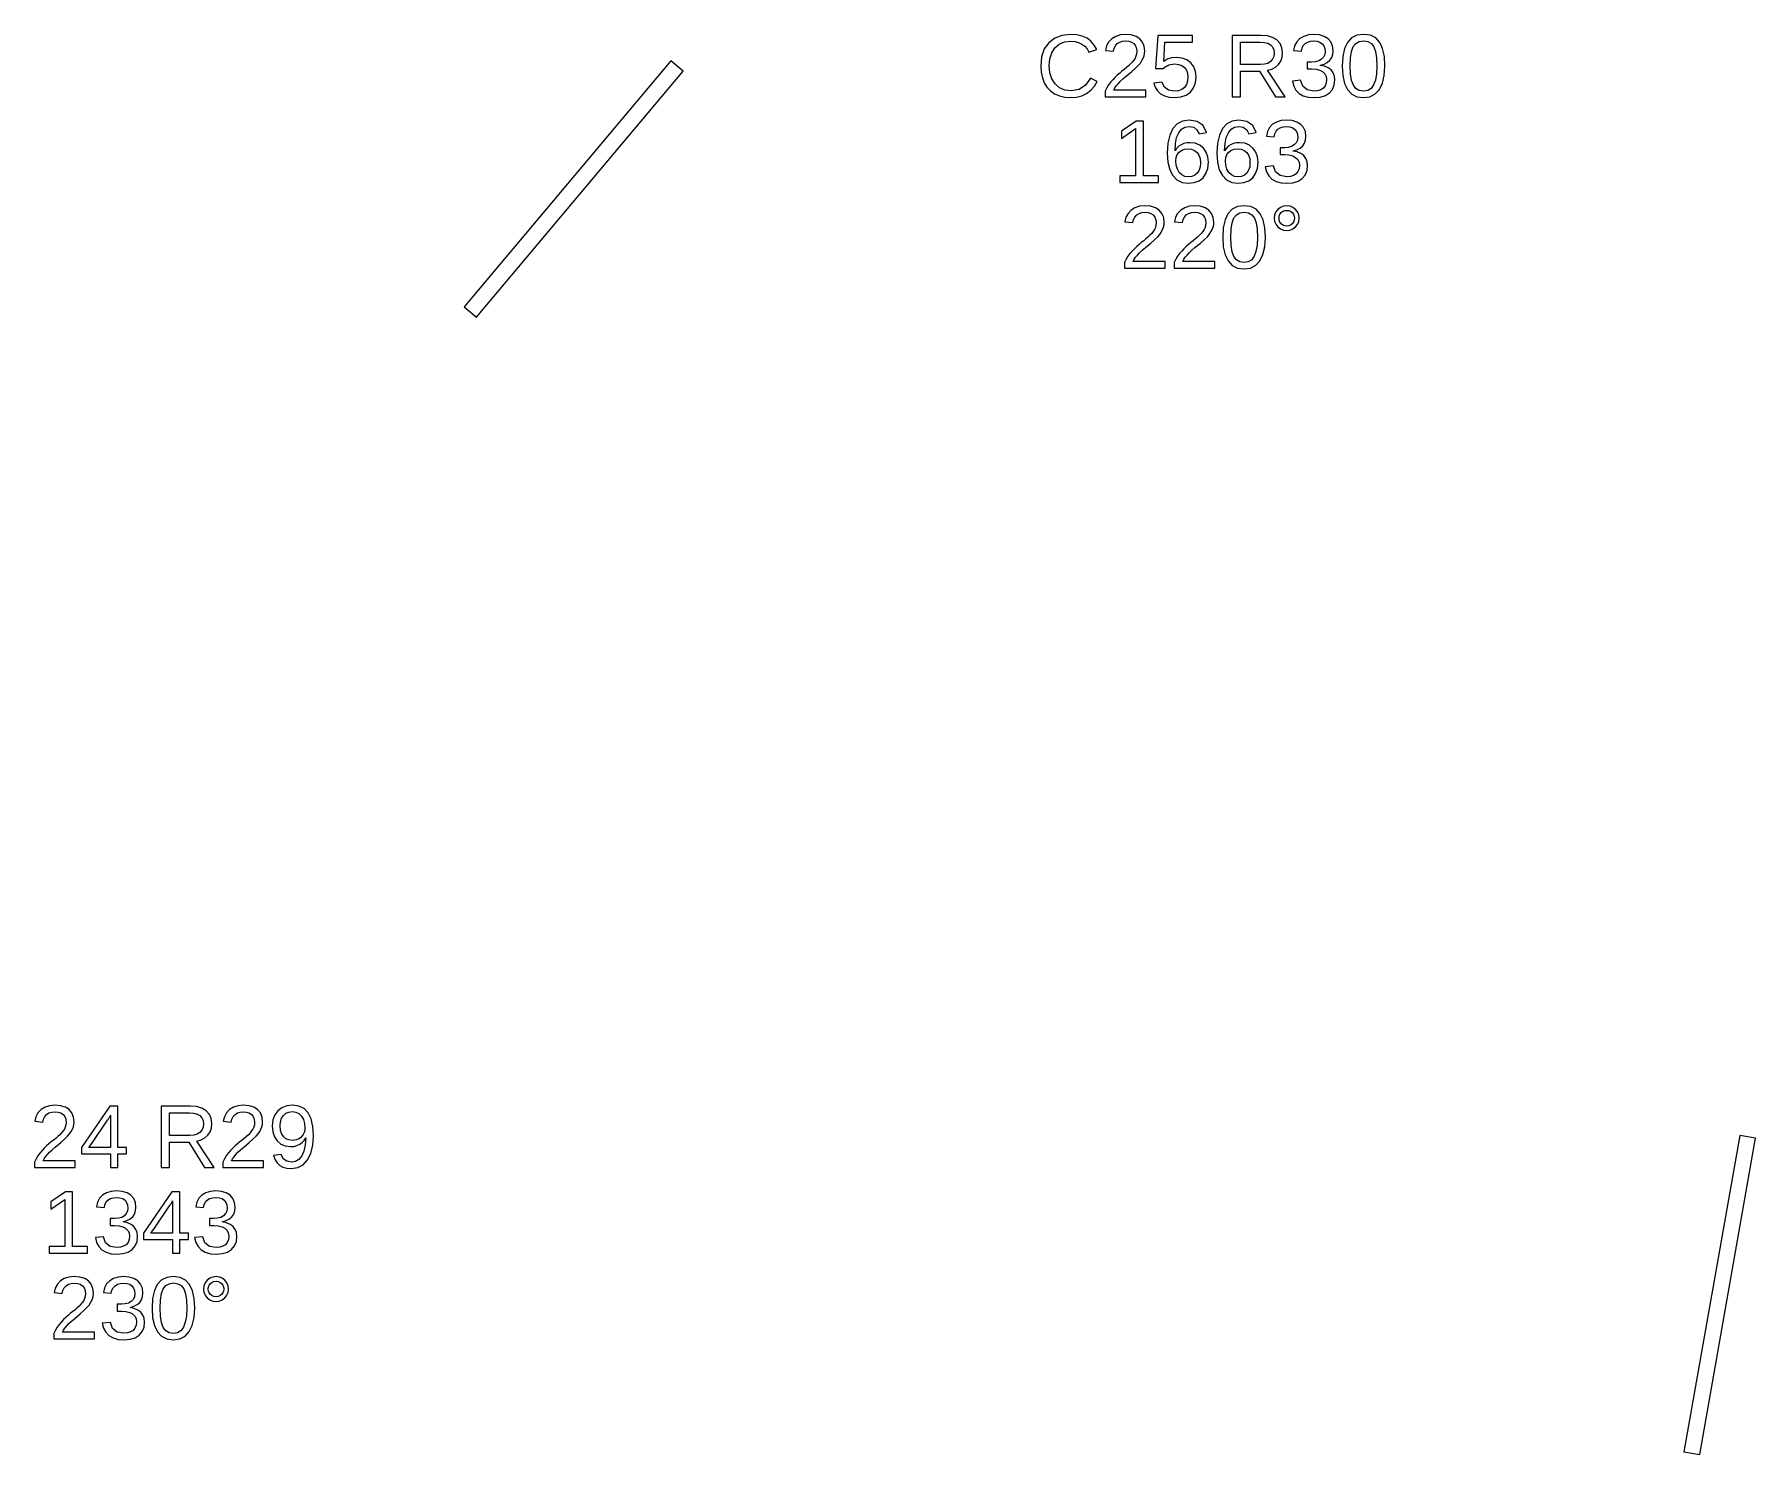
# Model space of a CAD drawing. Extents: x 194 to 2890, y 45 to 1503.
# Drawn here: x 2564 to 2724.7, y 1345.3 to 1478 of the extents above; entities that cross this region are included whole.
import ezdxf

# ---------------------------------------------------------------- set-up
doc = ezdxf.new("R2010")
doc.units = 0
doc.layers.get('0').update_dxf_attribs({"linetype": 'CONTINUOUS'})

msp = doc.modelspace()

# ---------------------------------------------------------------- linework, layer by layer
for points in [[(2661.31, 1472.09), (2661.81, 1472.22), (2662.26, 1472.44), (2662.66, 1472.73), (2662.99, 1473.11), (2663.26, 1473.56), (2662.62, 1473.88), (2662.15, 1473.22), (2661.55, 1472.82), (2660.81, 1472.69), (2660.23, 1472.76), (2659.73, 1472.97), (2659.32, 1473.33), (2659.01, 1473.8), (2658.83, 1474.37), (2658.77, 1475.02), (2658.83, 1475.68), (2659, 1476.24), (2659.3, 1476.7), (2659.7, 1477.04), (2660.19, 1477.25), (2660.78, 1477.32), (2661.16, 1477.29), (2661.51, 1477.2), (2661.83, 1477.05), (2662.09, 1476.85), (2662.31, 1476.59), (2662.47, 1476.29), (2663.2, 1476.53), (2662.97, 1476.96), (2662.67, 1477.31), (2662.3, 1477.59), (2661.86, 1477.79), (2661.35, 1477.91), (2660.77, 1477.95), (2659.96, 1477.86), (2659.28, 1477.6), (2658.72, 1477.17), (2658.31, 1476.59), (2658.06, 1475.87), (2657.98, 1475.02), (2658.02, 1474.44), (2658.13, 1473.91), (2658.31, 1473.44), (2658.56, 1473.03), (2658.89, 1472.68), (2659.27, 1472.41), (2659.72, 1472.21), (2660.22, 1472.09), (2660.77, 1472.05)], [(2667.79, 1472.75), (2664.8, 1472.75), (2664.9, 1472.95), (2665.03, 1473.14), (2665.2, 1473.35), (2665.4, 1473.56), (2665.65, 1473.79), (2665.94, 1474.04), (2666.45, 1474.46), (2666.83, 1474.8), (2667.09, 1475.06), (2667.28, 1475.28), (2667.43, 1475.5), (2667.55, 1475.72), (2667.63, 1475.94), (2667.68, 1476.16), (2667.7, 1476.38), (2667.65, 1476.84), (2667.49, 1477.23), (2667.23, 1477.54), (2666.88, 1477.77), (2666.43, 1477.9), (2665.9, 1477.95), (2665.41, 1477.9), (2664.98, 1477.77), (2664.61, 1477.54), (2664.32, 1477.24), (2664.13, 1476.88), (2664.02, 1476.45), (2664.77, 1476.38), (2664.84, 1476.66), (2664.96, 1476.9), (2665.13, 1477.09), (2665.35, 1477.23), (2665.61, 1477.32), (2665.9, 1477.35), (2666.2, 1477.32), (2666.46, 1477.23), (2666.67, 1477.09), (2666.82, 1476.89), (2666.92, 1476.65), (2666.95, 1476.35), (2666.93, 1476.13), (2666.87, 1475.92), (2666.79, 1475.73), (2666.67, 1475.55), (2666.53, 1475.37), (2666.36, 1475.2), (2666.18, 1475.03), (2665.99, 1474.86), (2665.78, 1474.69), (2665.56, 1474.52), (2665.35, 1474.34), (2665.13, 1474.15), (2664.91, 1473.94), (2664.7, 1473.72), (2664.5, 1473.49), (2664.31, 1473.23), (2664.14, 1472.95), (2663.99, 1472.65), (2663.99, 1472.13), (2667.79, 1472.13)], [(2671.05, 1472.11), (2671.55, 1472.28), (2671.95, 1472.57), (2672.25, 1472.96), (2672.43, 1473.44), (2672.49, 1474), (2672.44, 1474.5), (2672.27, 1474.93), (2671.99, 1475.29), (2671.62, 1475.57), (2671.17, 1475.73), (2670.64, 1475.79), (2670.19, 1475.75), (2669.8, 1475.63), (2669.46, 1475.42), (2669.57, 1477.24), (2672.16, 1477.24), (2672.16, 1477.86), (2668.9, 1477.86), (2668.71, 1474.78), (2669.42, 1474.78), (2669.6, 1474.92), (2669.77, 1475.02), (2669.94, 1475.1), (2670.11, 1475.15), (2670.3, 1475.18), (2670.49, 1475.19), (2670.84, 1475.15), (2671.15, 1475.04), (2671.4, 1474.86), (2671.58, 1474.61), (2671.69, 1474.32), (2671.73, 1473.98), (2671.69, 1473.6), (2671.58, 1473.27), (2671.4, 1473), (2671.15, 1472.81), (2670.84, 1472.69), (2670.47, 1472.65), (2669.91, 1472.74), (2669.52, 1473.03), (2669.28, 1473.5), (2668.54, 1473.41), (2668.67, 1473.01), (2668.88, 1472.67), (2669.16, 1472.4), (2669.53, 1472.21), (2669.96, 1472.09), (2670.46, 1472.05)], [(2676.62, 1474.51), (2678.4, 1474.51), (2679.89, 1472.13), (2680.79, 1472.13), (2679.16, 1474.6), (2679.57, 1474.71), (2679.91, 1474.9), (2680.19, 1475.15), (2680.4, 1475.46), (2680.52, 1475.82), (2680.56, 1476.22), (2680.5, 1476.7), (2680.33, 1477.1), (2680.03, 1477.43), (2679.63, 1477.67), (2679.14, 1477.82), (2678.54, 1477.86), (2675.84, 1477.86), (2675.84, 1472.13), (2676.62, 1472.13)], [(2684.07, 1472.1), (2684.56, 1472.24), (2684.94, 1472.49), (2685.22, 1472.82), (2685.39, 1473.23), (2685.44, 1473.71), (2685.4, 1474.06), (2685.28, 1474.36), (2685.09, 1474.63), (2684.82, 1474.83), (2684.48, 1474.98), (2684.08, 1475.06), (2684.08, 1475.07), (2684.44, 1475.18), (2684.74, 1475.33), (2684.98, 1475.54), (2685.15, 1475.79), (2685.25, 1476.09), (2685.29, 1476.43), (2685.23, 1476.87), (2685.07, 1477.25), (2684.81, 1477.55), (2684.45, 1477.77), (2684, 1477.91), (2683.47, 1477.95), (2682.97, 1477.91), (2682.54, 1477.77), (2682.17, 1477.56), (2681.89, 1477.26), (2681.69, 1476.89), (2681.59, 1476.46), (2682.33, 1476.4), (2682.39, 1476.68), (2682.5, 1476.91), (2682.68, 1477.1), (2682.89, 1477.24), (2683.16, 1477.32), (2683.46, 1477.35), (2683.78, 1477.32), (2684.05, 1477.23), (2684.26, 1477.08), (2684.41, 1476.88), (2684.5, 1476.64), (2684.53, 1476.35), (2684.5, 1476.07), (2684.39, 1475.83), (2684.2, 1475.63), (2683.95, 1475.48), (2683.64, 1475.4), (2683.27, 1475.37), (2682.87, 1475.37), (2682.87, 1474.73), (2683.28, 1474.73), (2683.7, 1474.7), (2684.05, 1474.61), (2684.32, 1474.47), (2684.52, 1474.27), (2684.64, 1474.03), (2684.68, 1473.74), (2684.65, 1473.41), (2684.54, 1473.14), (2684.37, 1472.93), (2684.13, 1472.78), (2683.84, 1472.69), (2683.5, 1472.66), (2682.87, 1472.77), (2682.45, 1473.11), (2682.25, 1473.67), (2681.49, 1473.6), (2681.6, 1473.13), (2681.81, 1472.75), (2682.11, 1472.44), (2682.49, 1472.22), (2682.96, 1472.09), (2683.5, 1472.05)], [(2688.72, 1472.13), (2689.22, 1472.39), (2689.61, 1472.81), (2689.89, 1473.39), (2690.06, 1474.12), (2690.12, 1475), (2690.07, 1475.89), (2689.9, 1476.63), (2689.64, 1477.21), (2689.26, 1477.62), (2688.76, 1477.87), (2688.14, 1477.95), (2687.51, 1477.87), (2687, 1477.62), (2686.62, 1477.21), (2686.35, 1476.64), (2686.19, 1475.9), (2686.14, 1475), (2686.19, 1474.11), (2686.36, 1473.38), (2686.63, 1472.8), (2687.02, 1472.38), (2687.51, 1472.13), (2688.12, 1472.05)], [(2687.73, 1472.71), (2687.41, 1472.9), (2687.18, 1473.21), (2687.01, 1473.66), (2686.91, 1474.26), (2686.88, 1475), (2686.91, 1475.76), (2687.01, 1476.36), (2687.17, 1476.81), (2687.41, 1477.11), (2687.73, 1477.29), (2688.14, 1477.36), (2688.54, 1477.29), (2688.86, 1477.11), (2689.09, 1476.8), (2689.25, 1476.35), (2689.34, 1475.75), (2689.37, 1475), (2689.34, 1474.27), (2689.24, 1473.68), (2689.07, 1473.23), (2688.83, 1472.91), (2688.52, 1472.71), (2688.13, 1472.65)], [(2676.62, 1475.13), (2676.62, 1477.24), (2678.46, 1477.24), (2678.85, 1477.21), (2679.18, 1477.13), (2679.44, 1476.98), (2679.63, 1476.78), (2679.74, 1476.52), (2679.78, 1476.22), (2679.74, 1475.9), (2679.63, 1475.63), (2679.44, 1475.41), (2679.19, 1475.25), (2678.87, 1475.16), (2678.49, 1475.13)], [(2624.57, 1474.52), (2623.43, 1475.48), (2604.14, 1452.5), (2605.29, 1451.54)], [(2668.96, 1464.75), (2667.56, 1464.75), (2667.56, 1469.86), (2666.89, 1469.86), (2665.53, 1468.93), (2665.53, 1468.24), (2666.83, 1469.16), (2666.83, 1464.75), (2665.37, 1464.75), (2665.37, 1464.13), (2668.96, 1464.13)], [(2672.32, 1464.11), (2672.77, 1464.28), (2673.14, 1464.57), (2673.41, 1464.97), (2673.58, 1465.44), (2673.63, 1466.01), (2673.58, 1466.53), (2673.43, 1466.97), (2673.17, 1467.34), (2672.82, 1467.62), (2672.4, 1467.78), (2671.91, 1467.84), (2671.61, 1467.82), (2671.33, 1467.75), (2671.08, 1467.64), (2670.86, 1467.5), (2670.67, 1467.31), (2670.52, 1467.08), (2670.56, 1467.76), (2670.67, 1468.32), (2670.86, 1468.77), (2671.12, 1469.1), (2671.44, 1469.29), (2671.83, 1469.36), (2672.26, 1469.28), (2672.57, 1469.04), (2672.78, 1468.66), (2673.47, 1468.78), (2673.14, 1469.43), (2672.6, 1469.82), (2671.84, 1469.95), (2671.23, 1469.86), (2670.73, 1469.6), (2670.32, 1469.15), (2670.03, 1468.54), (2669.85, 1467.78), (2669.79, 1466.87), (2669.85, 1466.02), (2670.02, 1465.32), (2670.3, 1464.77), (2670.69, 1464.37), (2671.19, 1464.13), (2671.78, 1464.05)], [(2676.95, 1464.11), (2677.41, 1464.28), (2677.78, 1464.57), (2678.05, 1464.97), (2678.21, 1465.44), (2678.27, 1466.01), (2678.22, 1466.53), (2678.06, 1466.97), (2677.8, 1467.34), (2677.46, 1467.62), (2677.04, 1467.78), (2676.54, 1467.84), (2676.24, 1467.82), (2675.97, 1467.75), (2675.71, 1467.64), (2675.49, 1467.5), (2675.3, 1467.31), (2675.15, 1467.08), (2675.19, 1467.76), (2675.3, 1468.32), (2675.5, 1468.77), (2675.76, 1469.1), (2676.08, 1469.29), (2676.47, 1469.36), (2676.89, 1469.28), (2677.21, 1469.04), (2677.41, 1468.66), (2678.11, 1468.78), (2677.78, 1469.43), (2677.23, 1469.82), (2676.47, 1469.95), (2675.87, 1469.86), (2675.36, 1469.6), (2674.96, 1469.15), (2674.66, 1468.54), (2674.48, 1467.78), (2674.42, 1466.87), (2674.48, 1466.02), (2674.65, 1465.32), (2674.94, 1464.77), (2675.33, 1464.37), (2675.82, 1464.13), (2676.42, 1464.05)], [(2681.53, 1464.1), (2682.01, 1464.24), (2682.4, 1464.49), (2682.68, 1464.82), (2682.85, 1465.23), (2682.9, 1465.71), (2682.86, 1466.06), (2682.74, 1466.36), (2682.54, 1466.63), (2682.27, 1466.83), (2681.94, 1466.98), (2681.54, 1467.06), (2681.54, 1467.07), (2681.9, 1467.18), (2682.2, 1467.33), (2682.44, 1467.54), (2682.61, 1467.79), (2682.71, 1468.09), (2682.74, 1468.43), (2682.69, 1468.87), (2682.53, 1469.25), (2682.27, 1469.55), (2681.9, 1469.77), (2681.46, 1469.91), (2680.93, 1469.95), (2680.43, 1469.91), (2680, 1469.77), (2679.63, 1469.56), (2679.35, 1469.26), (2679.15, 1468.89), (2679.05, 1468.46), (2679.79, 1468.4), (2679.85, 1468.68), (2679.96, 1468.91), (2680.13, 1469.1), (2680.35, 1469.24), (2680.61, 1469.32), (2680.92, 1469.35), (2681.24, 1469.32), (2681.51, 1469.23), (2681.72, 1469.08), (2681.87, 1468.88), (2681.96, 1468.64), (2681.99, 1468.35), (2681.95, 1468.07), (2681.84, 1467.83), (2681.66, 1467.63), (2681.41, 1467.48), (2681.1, 1467.4), (2680.73, 1467.37), (2680.33, 1467.37), (2680.33, 1466.73), (2680.74, 1466.73), (2681.16, 1466.7), (2681.51, 1466.61), (2681.78, 1466.47), (2681.98, 1466.27), (2682.1, 1466.03), (2682.14, 1465.74), (2682.11, 1465.41), (2682, 1465.14), (2681.83, 1464.93), (2681.59, 1464.78), (2681.3, 1464.69), (2680.96, 1464.66), (2680.33, 1464.77), (2679.91, 1465.11), (2679.71, 1465.67), (2678.95, 1465.6), (2679.06, 1465.13), (2679.27, 1464.75), (2679.57, 1464.44), (2679.95, 1464.22), (2680.42, 1464.09), (2680.96, 1464.05)], [(2671.44, 1464.69), (2671.16, 1464.83), (2670.92, 1465.06), (2670.74, 1465.37), (2670.63, 1465.73), (2670.59, 1466.15), (2670.63, 1466.47), (2670.73, 1466.75), (2670.91, 1466.97), (2671.14, 1467.14), (2671.41, 1467.24), (2671.73, 1467.27), (2672.07, 1467.24), (2672.35, 1467.12), (2672.58, 1466.93), (2672.75, 1466.68), (2672.86, 1466.36), (2672.89, 1465.97), (2672.86, 1465.59), (2672.76, 1465.26), (2672.59, 1465), (2672.36, 1464.8), (2672.09, 1464.68), (2671.76, 1464.64)], [(2676.07, 1464.69), (2675.79, 1464.83), (2675.55, 1465.06), (2675.37, 1465.37), (2675.26, 1465.73), (2675.22, 1466.15), (2675.26, 1466.47), (2675.36, 1466.75), (2675.54, 1466.97), (2675.77, 1467.14), (2676.05, 1467.24), (2676.37, 1467.27), (2676.7, 1467.24), (2676.99, 1467.12), (2677.22, 1466.93), (2677.39, 1466.68), (2677.49, 1466.36), (2677.52, 1465.97), (2677.49, 1465.59), (2677.39, 1465.26), (2677.22, 1465), (2677, 1464.8), (2676.72, 1464.68), (2676.39, 1464.64)], [(2669.6, 1456.75), (2666.61, 1456.75), (2666.71, 1456.95), (2666.84, 1457.14), (2667.01, 1457.35), (2667.21, 1457.56), (2667.46, 1457.79), (2667.75, 1458.04), (2668.26, 1458.46), (2668.64, 1458.8), (2668.9, 1459.06), (2669.09, 1459.28), (2669.24, 1459.5), (2669.36, 1459.72), (2669.44, 1459.94), (2669.49, 1460.16), (2669.51, 1460.38), (2669.46, 1460.84), (2669.3, 1461.23), (2669.04, 1461.54), (2668.69, 1461.77), (2668.24, 1461.9), (2667.71, 1461.95), (2667.21, 1461.9), (2666.78, 1461.77), (2666.42, 1461.54), (2666.13, 1461.24), (2665.93, 1460.88), (2665.83, 1460.45), (2666.58, 1460.38), (2666.65, 1460.66), (2666.76, 1460.9), (2666.94, 1461.09), (2667.16, 1461.23), (2667.42, 1461.32), (2667.71, 1461.35), (2668.01, 1461.32), (2668.27, 1461.23), (2668.48, 1461.09), (2668.63, 1460.89), (2668.72, 1460.65), (2668.75, 1460.35), (2668.74, 1460.13), (2668.68, 1459.92), (2668.59, 1459.73), (2668.48, 1459.55), (2668.34, 1459.37), (2668.17, 1459.2), (2667.99, 1459.03), (2667.8, 1458.86), (2667.59, 1458.69), (2667.37, 1458.52), (2667.16, 1458.34), (2666.94, 1458.15), (2666.72, 1457.94), (2666.51, 1457.72), (2666.31, 1457.49), (2666.12, 1457.23), (2665.95, 1456.95), (2665.8, 1456.65), (2665.8, 1456.13), (2669.6, 1456.13)], [(2674.23, 1456.75), (2671.24, 1456.75), (2671.34, 1456.95), (2671.47, 1457.14), (2671.64, 1457.35), (2671.85, 1457.56), (2672.09, 1457.79), (2672.38, 1458.04), (2672.89, 1458.46), (2673.27, 1458.8), (2673.54, 1459.06), (2673.72, 1459.28), (2673.87, 1459.5), (2673.99, 1459.72), (2674.07, 1459.94), (2674.13, 1460.16), (2674.14, 1460.38), (2674.09, 1460.84), (2673.94, 1461.23), (2673.68, 1461.54), (2673.32, 1461.77), (2672.88, 1461.9), (2672.34, 1461.95), (2671.85, 1461.9), (2671.42, 1461.77), (2671.05, 1461.54), (2670.76, 1461.24), (2670.57, 1460.88), (2670.47, 1460.45), (2671.22, 1460.38), (2671.28, 1460.66), (2671.4, 1460.9), (2671.57, 1461.09), (2671.79, 1461.23), (2672.05, 1461.32), (2672.34, 1461.35), (2672.65, 1461.32), (2672.9, 1461.23), (2673.11, 1461.09), (2673.27, 1460.89), (2673.36, 1460.65), (2673.39, 1460.35), (2673.37, 1460.13), (2673.32, 1459.92), (2673.23, 1459.73), (2673.11, 1459.55), (2672.97, 1459.37), (2672.81, 1459.2), (2672.63, 1459.03), (2672.43, 1458.86), (2672.22, 1458.69), (2672.01, 1458.52), (2671.79, 1458.34), (2671.57, 1458.15), (2671.35, 1457.94), (2671.14, 1457.72), (2670.94, 1457.49), (2670.75, 1457.23), (2670.58, 1456.95), (2670.44, 1456.65), (2670.44, 1456.13), (2674.23, 1456.13)], [(2677.56, 1456.13), (2678.06, 1456.39), (2678.45, 1456.81), (2678.73, 1457.39), (2678.9, 1458.12), (2678.96, 1459), (2678.91, 1459.89), (2678.75, 1460.63), (2678.48, 1461.21), (2678.1, 1461.62), (2677.6, 1461.87), (2676.98, 1461.95), (2676.35, 1461.87), (2675.84, 1461.62), (2675.46, 1461.21), (2675.19, 1460.64), (2675.03, 1459.9), (2674.98, 1459), (2675.03, 1458.11), (2675.2, 1457.38), (2675.47, 1456.8), (2675.86, 1456.38), (2676.35, 1456.13), (2676.96, 1456.05)], [(2676.57, 1456.71), (2676.25, 1456.9), (2676.02, 1457.21), (2675.85, 1457.66), (2675.75, 1458.26), (2675.72, 1459), (2675.75, 1459.76), (2675.85, 1460.36), (2676.01, 1460.81), (2676.25, 1461.11), (2676.57, 1461.29), (2676.98, 1461.36), (2677.38, 1461.29), (2677.7, 1461.11), (2677.93, 1460.8), (2678.09, 1460.35), (2678.18, 1459.75), (2678.22, 1459), (2678.18, 1458.27), (2678.08, 1457.68), (2677.91, 1457.23), (2677.68, 1456.91), (2677.36, 1456.71), (2676.97, 1456.65)], [(2681.25, 1459.67), (2681.53, 1459.78), (2681.77, 1459.97), (2681.96, 1460.21), (2682.08, 1460.48), (2682.12, 1460.79), (2682.08, 1461.1), (2681.97, 1461.37), (2681.78, 1461.61), (2681.53, 1461.8), (2681.26, 1461.91), (2680.95, 1461.95), (2680.64, 1461.91), (2680.36, 1461.8), (2680.12, 1461.61), (2679.93, 1461.37), (2679.82, 1461.09), (2679.78, 1460.79), (2679.82, 1460.49), (2679.93, 1460.22), (2680.13, 1459.97), (2680.37, 1459.78), (2680.64, 1459.67), (2680.95, 1459.63)], [(2680.76, 1460.08), (2680.59, 1460.15), (2680.44, 1460.27), (2680.32, 1460.43), (2680.25, 1460.6), (2680.23, 1460.79), (2680.25, 1460.98), (2680.32, 1461.15), (2680.44, 1461.31), (2680.59, 1461.43), (2680.76, 1461.5), (2680.95, 1461.52), (2681.14, 1461.5), (2681.31, 1461.43), (2681.46, 1461.31), (2681.58, 1461.16), (2681.65, 1460.99), (2681.67, 1460.79), (2681.65, 1460.6), (2681.58, 1460.42), (2681.46, 1460.27), (2681.31, 1460.15), (2681.14, 1460.08), (2680.95, 1460.06)], [(2567.79, 1372.75), (2564.8, 1372.75), (2564.9, 1372.95), (2565.03, 1373.14), (2565.2, 1373.35), (2565.4, 1373.56), (2565.65, 1373.79), (2565.94, 1374.04), (2566.45, 1374.46), (2566.83, 1374.8), (2567.09, 1375.06), (2567.28, 1375.28), (2567.43, 1375.5), (2567.55, 1375.72), (2567.63, 1375.94), (2567.68, 1376.16), (2567.7, 1376.38), (2567.65, 1376.84), (2567.49, 1377.23), (2567.23, 1377.54), (2566.88, 1377.77), (2566.43, 1377.9), (2565.9, 1377.95), (2565.41, 1377.9), (2564.98, 1377.77), (2564.61, 1377.54), (2564.32, 1377.24), (2564.13, 1376.88), (2564.02, 1376.45), (2564.77, 1376.38), (2564.84, 1376.66), (2564.96, 1376.9), (2565.13, 1377.09), (2565.35, 1377.23), (2565.61, 1377.32), (2565.9, 1377.35), (2566.2, 1377.32), (2566.46, 1377.23), (2566.67, 1377.09), (2566.82, 1376.89), (2566.92, 1376.65), (2566.95, 1376.35), (2566.93, 1376.13), (2566.87, 1375.92), (2566.79, 1375.73), (2566.67, 1375.55), (2566.53, 1375.37), (2566.36, 1375.2), (2566.18, 1375.03), (2565.99, 1374.86), (2565.78, 1374.69), (2565.56, 1374.52), (2565.35, 1374.34), (2565.13, 1374.15), (2564.91, 1373.94), (2564.7, 1373.72), (2564.5, 1373.49), (2564.31, 1373.23), (2564.14, 1372.95), (2563.99, 1372.65), (2563.99, 1372.13), (2567.79, 1372.13)], [(2571.79, 1373.43), (2572.6, 1373.43), (2572.6, 1374.01), (2571.79, 1374.01), (2571.79, 1377.86), (2571.02, 1377.86), (2568.4, 1374), (2568.4, 1373.43), (2571.1, 1373.43), (2571.1, 1372.13), (2571.79, 1372.13)], [(2576.62, 1374.51), (2578.4, 1374.51), (2579.89, 1372.13), (2580.79, 1372.13), (2579.16, 1374.6), (2579.57, 1374.71), (2579.91, 1374.9), (2580.19, 1375.15), (2580.4, 1375.46), (2580.52, 1375.82), (2580.56, 1376.22), (2580.5, 1376.7), (2580.33, 1377.1), (2580.03, 1377.43), (2579.63, 1377.67), (2579.14, 1377.82), (2578.54, 1377.86), (2575.84, 1377.86), (2575.84, 1372.13), (2576.62, 1372.13)], [(2585.39, 1372.75), (2582.4, 1372.75), (2582.5, 1372.95), (2582.63, 1373.14), (2582.8, 1373.35), (2583, 1373.56), (2583.25, 1373.79), (2583.54, 1374.04), (2584.05, 1374.46), (2584.43, 1374.8), (2584.7, 1375.06), (2584.88, 1375.28), (2585.03, 1375.5), (2585.15, 1375.72), (2585.23, 1375.94), (2585.28, 1376.16), (2585.3, 1376.38), (2585.25, 1376.84), (2585.09, 1377.23), (2584.84, 1377.54), (2584.48, 1377.77), (2584.04, 1377.9), (2583.5, 1377.95), (2583.01, 1377.9), (2582.58, 1377.77), (2582.21, 1377.54), (2581.92, 1377.24), (2581.73, 1376.88), (2581.63, 1376.45), (2582.38, 1376.38), (2582.44, 1376.66), (2582.56, 1376.9), (2582.73, 1377.09), (2582.95, 1377.23), (2583.21, 1377.32), (2583.5, 1377.35), (2583.81, 1377.32), (2584.06, 1377.23), (2584.27, 1377.09), (2584.43, 1376.89), (2584.52, 1376.65), (2584.55, 1376.35), (2584.53, 1376.13), (2584.48, 1375.92), (2584.39, 1375.73), (2584.27, 1375.55), (2584.13, 1375.37), (2583.97, 1375.2), (2583.79, 1375.03), (2583.59, 1374.86), (2583.38, 1374.69), (2583.17, 1374.52), (2582.95, 1374.34), (2582.73, 1374.15), (2582.51, 1373.94), (2582.3, 1373.72), (2582.1, 1373.49), (2581.91, 1373.23), (2581.74, 1372.95), (2581.59, 1372.65), (2581.59, 1372.13), (2585.39, 1372.13)], [(2588.59, 1372.14), (2589.1, 1372.4), (2589.51, 1372.84), (2589.81, 1373.45), (2589.99, 1374.21), (2590.05, 1375.11), (2590, 1375.98), (2589.83, 1376.69), (2589.56, 1377.24), (2589.18, 1377.64), (2588.7, 1377.87), (2588.11, 1377.95), (2587.55, 1377.89), (2587.09, 1377.72), (2586.71, 1377.44), (2586.43, 1377.05), (2586.26, 1376.58), (2586.2, 1376.02), (2586.25, 1375.48), (2586.41, 1375.01), (2586.66, 1374.62), (2587.01, 1374.32), (2587.42, 1374.15), (2587.9, 1374.09), (2588.21, 1374.11), (2588.5, 1374.19), (2588.77, 1374.31), (2589.01, 1374.47), (2589.19, 1374.67), (2589.33, 1374.9), (2589.28, 1374.23), (2589.16, 1373.67), (2588.96, 1373.23), (2588.7, 1372.9), (2588.38, 1372.71), (2587.99, 1372.64), (2587.55, 1372.72), (2587.22, 1372.96), (2587.02, 1373.36), (2586.32, 1373.25), (2586.46, 1372.86), (2586.65, 1372.56), (2586.9, 1372.33), (2587.2, 1372.18), (2587.56, 1372.08), (2587.97, 1372.05)], [(2569.07, 1374.01), (2569.14, 1374.09), (2569.36, 1374.39), (2570.83, 1376.55), (2570.87, 1376.62), (2570.92, 1376.71), (2570.99, 1376.82), (2571.05, 1376.93), (2571.08, 1377), (2571.1, 1377.04), (2571.1, 1374.01)], [(2576.62, 1375.13), (2576.62, 1377.24), (2578.46, 1377.24), (2578.85, 1377.21), (2579.18, 1377.13), (2579.44, 1376.98), (2579.63, 1376.78), (2579.74, 1376.52), (2579.78, 1376.22), (2579.74, 1375.9), (2579.63, 1375.63), (2579.44, 1375.41), (2579.19, 1375.25), (2578.87, 1375.16), (2578.49, 1375.13)], [(2587.75, 1374.71), (2587.48, 1374.83), (2587.25, 1375.03), (2587.08, 1375.3), (2586.98, 1375.63), (2586.95, 1376.02), (2586.98, 1376.4), (2587.08, 1376.73), (2587.25, 1377), (2587.48, 1377.2), (2587.76, 1377.32), (2588.08, 1377.36), (2588.42, 1377.31), (2588.7, 1377.17), (2588.94, 1376.93), (2589.11, 1376.62), (2589.22, 1376.25), (2589.25, 1375.82), (2589.24, 1375.6), (2589.18, 1375.4), (2589.1, 1375.22), (2588.98, 1375.06), (2588.84, 1374.92), (2588.67, 1374.81), (2588.48, 1374.73), (2588.28, 1374.68), (2588.08, 1374.67)], [(2724.74, 1374.87), (2723.26, 1375.13), (2718.05, 1345.59), (2719.53, 1345.33)], [(2568.96, 1364.75), (2567.56, 1364.75), (2567.56, 1369.86), (2566.89, 1369.86), (2565.53, 1368.93), (2565.53, 1368.24), (2566.83, 1369.16), (2566.83, 1364.75), (2565.37, 1364.75), (2565.37, 1364.13), (2568.96, 1364.13)], [(2572.26, 1364.1), (2572.74, 1364.24), (2573.13, 1364.49), (2573.41, 1364.82), (2573.58, 1365.23), (2573.63, 1365.71), (2573.59, 1366.06), (2573.47, 1366.36), (2573.28, 1366.63), (2573.01, 1366.83), (2572.67, 1366.98), (2572.27, 1367.06), (2572.27, 1367.07), (2572.63, 1367.18), (2572.93, 1367.33), (2573.17, 1367.54), (2573.34, 1367.79), (2573.44, 1368.09), (2573.47, 1368.43), (2573.42, 1368.87), (2573.26, 1369.25), (2573, 1369.55), (2572.64, 1369.77), (2572.19, 1369.91), (2571.66, 1369.95), (2571.16, 1369.91), (2570.73, 1369.77), (2570.36, 1369.56), (2570.08, 1369.26), (2569.88, 1368.89), (2569.78, 1368.46), (2570.52, 1368.4), (2570.58, 1368.68), (2570.69, 1368.91), (2570.86, 1369.1), (2571.08, 1369.24), (2571.35, 1369.32), (2571.65, 1369.35), (2571.97, 1369.32), (2572.24, 1369.23), (2572.45, 1369.08), (2572.6, 1368.88), (2572.69, 1368.64), (2572.72, 1368.35), (2572.69, 1368.07), (2572.57, 1367.83), (2572.39, 1367.63), (2572.14, 1367.48), (2571.83, 1367.4), (2571.46, 1367.37), (2571.06, 1367.37), (2571.06, 1366.73), (2571.47, 1366.73), (2571.89, 1366.7), (2572.24, 1366.61), (2572.51, 1366.47), (2572.71, 1366.27), (2572.83, 1366.03), (2572.87, 1365.74), (2572.84, 1365.41), (2572.73, 1365.14), (2572.56, 1364.93), (2572.32, 1364.78), (2572.03, 1364.69), (2571.69, 1364.66), (2571.06, 1364.77), (2570.64, 1365.11), (2570.44, 1365.67), (2569.68, 1365.6), (2569.79, 1365.13), (2570, 1364.75), (2570.3, 1364.44), (2570.68, 1364.22), (2571.15, 1364.09), (2571.69, 1364.05)], [(2577.58, 1365.43), (2578.39, 1365.43), (2578.39, 1366.01), (2577.58, 1366.01), (2577.58, 1369.86), (2576.82, 1369.86), (2574.19, 1366), (2574.19, 1365.43), (2576.89, 1365.43), (2576.89, 1364.13), (2577.58, 1364.13)], [(2581.53, 1364.1), (2582.01, 1364.24), (2582.4, 1364.49), (2582.68, 1364.82), (2582.85, 1365.23), (2582.9, 1365.71), (2582.86, 1366.06), (2582.74, 1366.36), (2582.54, 1366.63), (2582.27, 1366.83), (2581.94, 1366.98), (2581.54, 1367.06), (2581.54, 1367.07), (2581.9, 1367.18), (2582.2, 1367.33), (2582.44, 1367.54), (2582.61, 1367.79), (2582.71, 1368.09), (2582.74, 1368.43), (2582.69, 1368.87), (2582.53, 1369.25), (2582.27, 1369.55), (2581.9, 1369.77), (2581.46, 1369.91), (2580.93, 1369.95), (2580.43, 1369.91), (2580, 1369.77), (2579.63, 1369.56), (2579.35, 1369.26), (2579.15, 1368.89), (2579.05, 1368.46), (2579.79, 1368.4), (2579.85, 1368.68), (2579.96, 1368.91), (2580.13, 1369.1), (2580.35, 1369.24), (2580.61, 1369.32), (2580.92, 1369.35), (2581.24, 1369.32), (2581.51, 1369.23), (2581.72, 1369.08), (2581.87, 1368.88), (2581.96, 1368.64), (2581.99, 1368.35), (2581.95, 1368.07), (2581.84, 1367.83), (2581.66, 1367.63), (2581.41, 1367.48), (2581.1, 1367.4), (2580.73, 1367.37), (2580.33, 1367.37), (2580.33, 1366.73), (2580.74, 1366.73), (2581.16, 1366.7), (2581.51, 1366.61), (2581.78, 1366.47), (2581.98, 1366.27), (2582.1, 1366.03), (2582.14, 1365.74), (2582.11, 1365.41), (2582, 1365.14), (2581.83, 1364.93), (2581.59, 1364.78), (2581.3, 1364.69), (2580.96, 1364.66), (2580.33, 1364.77), (2579.91, 1365.11), (2579.71, 1365.67), (2578.95, 1365.6), (2579.06, 1365.13), (2579.27, 1364.75), (2579.57, 1364.44), (2579.95, 1364.22), (2580.42, 1364.09), (2580.96, 1364.05)], [(2574.87, 1366.01), (2574.93, 1366.09), (2575.15, 1366.39), (2576.62, 1368.55), (2576.66, 1368.62), (2576.71, 1368.71), (2576.78, 1368.82), (2576.84, 1368.93), (2576.88, 1369), (2576.89, 1369.04), (2576.89, 1366.01)], [(2569.6, 1356.75), (2566.61, 1356.75), (2566.71, 1356.95), (2566.84, 1357.14), (2567.01, 1357.35), (2567.21, 1357.56), (2567.46, 1357.79), (2567.75, 1358.04), (2568.26, 1358.46), (2568.64, 1358.8), (2568.9, 1359.06), (2569.09, 1359.28), (2569.24, 1359.5), (2569.36, 1359.72), (2569.44, 1359.94), (2569.49, 1360.16), (2569.51, 1360.38), (2569.46, 1360.84), (2569.3, 1361.23), (2569.04, 1361.54), (2568.69, 1361.77), (2568.24, 1361.9), (2567.71, 1361.95), (2567.21, 1361.9), (2566.78, 1361.77), (2566.42, 1361.54), (2566.13, 1361.24), (2565.93, 1360.88), (2565.83, 1360.45), (2566.58, 1360.38), (2566.65, 1360.66), (2566.76, 1360.9), (2566.94, 1361.09), (2567.16, 1361.23), (2567.42, 1361.32), (2567.71, 1361.35), (2568.01, 1361.32), (2568.27, 1361.23), (2568.48, 1361.09), (2568.63, 1360.89), (2568.72, 1360.65), (2568.75, 1360.35), (2568.74, 1360.13), (2568.68, 1359.92), (2568.59, 1359.73), (2568.48, 1359.55), (2568.34, 1359.37), (2568.17, 1359.2), (2567.99, 1359.03), (2567.8, 1358.86), (2567.59, 1358.69), (2567.37, 1358.52), (2567.16, 1358.34), (2566.94, 1358.15), (2566.72, 1357.94), (2566.51, 1357.72), (2566.31, 1357.49), (2566.12, 1357.23), (2565.95, 1356.95), (2565.8, 1356.65), (2565.8, 1356.13), (2569.6, 1356.13)], [(2572.92, 1356.1), (2573.4, 1356.24), (2573.78, 1356.49), (2574.06, 1356.82), (2574.23, 1357.23), (2574.28, 1357.71), (2574.24, 1358.06), (2574.13, 1358.36), (2573.93, 1358.63), (2573.66, 1358.83), (2573.32, 1358.98), (2572.93, 1359.06), (2572.93, 1359.07), (2573.29, 1359.18), (2573.58, 1359.33), (2573.82, 1359.54), (2573.99, 1359.79), (2574.09, 1360.09), (2574.13, 1360.43), (2574.07, 1360.87), (2573.91, 1361.25), (2573.65, 1361.55), (2573.29, 1361.77), (2572.84, 1361.91), (2572.31, 1361.95), (2571.81, 1361.91), (2571.38, 1361.77), (2571.02, 1361.56), (2570.73, 1361.26), (2570.53, 1360.89), (2570.43, 1360.46), (2571.17, 1360.4), (2571.23, 1360.68), (2571.34, 1360.91), (2571.52, 1361.1), (2571.74, 1361.24), (2572, 1361.32), (2572.3, 1361.35), (2572.63, 1361.32), (2572.89, 1361.23), (2573.1, 1361.08), (2573.25, 1360.88), (2573.34, 1360.64), (2573.37, 1360.35), (2573.34, 1360.07), (2573.23, 1359.83), (2573.04, 1359.63), (2572.79, 1359.48), (2572.48, 1359.4), (2572.11, 1359.37), (2571.71, 1359.37), (2571.71, 1358.73), (2572.12, 1358.73), (2572.54, 1358.7), (2572.89, 1358.61), (2573.16, 1358.47), (2573.36, 1358.27), (2573.48, 1358.03), (2573.52, 1357.74), (2573.49, 1357.41), (2573.38, 1357.14), (2573.21, 1356.93), (2572.97, 1356.78), (2572.68, 1356.69), (2572.34, 1356.66), (2571.71, 1356.77), (2571.29, 1357.11), (2571.09, 1357.67), (2570.33, 1357.6), (2570.45, 1357.13), (2570.65, 1356.75), (2570.95, 1356.44), (2571.34, 1356.22), (2571.8, 1356.09), (2572.34, 1356.05)], [(2577.56, 1356.13), (2578.06, 1356.39), (2578.45, 1356.81), (2578.73, 1357.39), (2578.9, 1358.12), (2578.96, 1359), (2578.91, 1359.89), (2578.75, 1360.63), (2578.48, 1361.21), (2578.1, 1361.62), (2577.6, 1361.87), (2576.98, 1361.95), (2576.35, 1361.87), (2575.84, 1361.62), (2575.46, 1361.21), (2575.19, 1360.64), (2575.03, 1359.9), (2574.98, 1359), (2575.03, 1358.11), (2575.2, 1357.38), (2575.47, 1356.8), (2575.86, 1356.38), (2576.35, 1356.13), (2576.96, 1356.05)], [(2581.25, 1359.67), (2581.53, 1359.78), (2581.77, 1359.97), (2581.96, 1360.21), (2582.08, 1360.48), (2582.12, 1360.79), (2582.08, 1361.1), (2581.97, 1361.37), (2581.78, 1361.61), (2581.53, 1361.8), (2581.26, 1361.91), (2580.95, 1361.95), (2580.64, 1361.91), (2580.36, 1361.8), (2580.12, 1361.61), (2579.93, 1361.37), (2579.82, 1361.09), (2579.78, 1360.79), (2579.82, 1360.49), (2579.93, 1360.22), (2580.13, 1359.97), (2580.37, 1359.78), (2580.64, 1359.67), (2580.95, 1359.63)], [(2576.57, 1356.71), (2576.25, 1356.9), (2576.02, 1357.21), (2575.85, 1357.66), (2575.75, 1358.26), (2575.72, 1359), (2575.75, 1359.76), (2575.85, 1360.36), (2576.01, 1360.81), (2576.25, 1361.11), (2576.57, 1361.29), (2576.98, 1361.36), (2577.38, 1361.29), (2577.7, 1361.11), (2577.93, 1360.8), (2578.09, 1360.35), (2578.18, 1359.75), (2578.22, 1359), (2578.18, 1358.27), (2578.08, 1357.68), (2577.91, 1357.23), (2577.68, 1356.91), (2577.36, 1356.71), (2576.97, 1356.65)], [(2580.76, 1360.08), (2580.59, 1360.15), (2580.44, 1360.27), (2580.32, 1360.43), (2580.25, 1360.6), (2580.23, 1360.79), (2580.25, 1360.98), (2580.32, 1361.15), (2580.44, 1361.31), (2580.59, 1361.43), (2580.76, 1361.5), (2580.95, 1361.52), (2581.14, 1361.5), (2581.31, 1361.43), (2581.46, 1361.31), (2581.58, 1361.16), (2581.65, 1360.99), (2581.67, 1360.79), (2581.65, 1360.6), (2581.58, 1360.42), (2581.46, 1360.27), (2581.31, 1360.15), (2581.14, 1360.08), (2580.95, 1360.06)]]:
    msp.add_lwpolyline(points, close=True)

doc.saveas('drawing.dxf')
